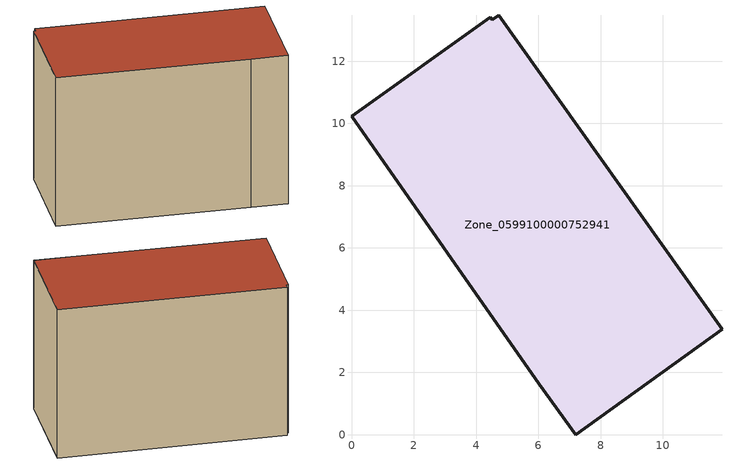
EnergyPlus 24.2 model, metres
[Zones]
Zone_0599100000752941
 floor ground (C_G): 0,10.23 4.46,13.41 4.52,13.33 4.73,13.47 11.9,3.38 7.21,0 6.04,1.62 z0
 wall outside (C_F): 6.04,1.62 7.21,0 11.9,3.38 4.73,13.47 4.52,13.33 4.46,13.41 0,10.23 6.04,1.62 z0:8.78
 roof outside (C_R): 0,10.23 6.04,1.62 7.21,0 11.9,3.38 4.73,13.47 4.52,13.33 4.46,13.41 z8.78
[BUILDING]
Pand.0599100000752941: North Axis=0; Terrain=City; Loads Convergence Tolerance Value=0.04; Temperature Convergence Tolerance Value=0.4; Solar Distribution=FullExterior; Maximum Number of Warmup Days=25; Minimum Number of Warmup Days=1
[Site:Location]
Rotterdam.The.Hague.AP_ZH_NLD Design_Conditions: Latitude=51.96; Longitude=4.45; Time Zone=1; Elevation=-4.5
[SITE:GROUNDTEMPERATURE:BUILDINGSURFACE]
18, 18, 18, 18, 18, 18, 18, 18, 18, 18, 18, 18
[MATERIAL] Thermal Absorptance=0.9; Solar Absorptance=0.7; Visible Absorptance=0.7
Name | Roughness | Thickness | Conductivity | Density | Specific Heat
G.TI.2006-2014 | MediumSmooth | 0.15 | 0.06 | 540 | 1210
F.TI.2006-2014 | Rough | 0.3 | 0.12 | 1920 | 840
R.TI.2006-2014 | MediumRough | 0.2 | 0.08 | 1500 | 1000
[CONSTRUCTION]
C_G: G.TI.2006-2014
C_F: F.TI.2006-2014
C_R: R.TI.2006-2014
[ZONE]
Zone_0599100000752941: Type=1; Multiplier=1; Ceiling Height=Autocalculate; Volume=Autocalculate; Floor Area=autocalculate; Part of Total Floor Area=Yes
[ZONEINFILTRATION:DESIGNFLOWRATE]
Infil_Zone_0599100000752941: Zone or ZoneList or Space or SpaceList=Zone_0599100000752941; Schedule=AlwaysOn; Design Flow Rate Calculation Method=Flow/Area; Flow Rate per Floor Area=0.0015; Constant Term Coefficient=1; Temperature Term Coefficient=0; Velocity Term Coefficient=0; Velocity Squared Term Coefficient=0
[HVACTEMPLATE:ZONE:IDEALLOADSAIRSYSTEM]
Zone_0599100000752941: Maximum Heating Supply Air Temperature=50; Minimum Cooling Supply Air Temperature=13; Maximum Heating Supply Air Humidity Ratio=0.0156; Minimum Cooling Supply Air Humidity Ratio=0.0077; Heating Limit=NoLimit; Cooling Limit=NoLimit; Dehumidification Control Type=ConstantSensibleHeatRatio; Cooling Sensible Heat Ratio=0.7; Dehumidification Setpoint=60; Humidification Control Type=None; Humidification Setpoint=30; Outdoor Air Method=None; Outdoor Air Flow Rate per Person=0.00944; Outdoor Air Flow Rate per Zone Floor Area=0; Outdoor Air Flow Rate per Zone=0; Demand Controlled Ventilation Type=None; Outdoor Air Economizer Type=NoEconomizer; Heat Recovery Type=None; Sensible Heat Recovery Effectiveness=0.7; Latent Heat Recovery Effectiveness=0.65
[ZONECONTROL:THERMOSTAT]
ThermostatControl_Zone_0599100000752941: Zone or ZoneList=Zone_0599100000752941; Control Type Schedule=DualSetpointControlType; Control 1=Thermostat_Zone_0599100000752941; Temperature Difference Between Cutout And Setpoint=0
[THERMOSTATSETPOINT:DUALSETPOINT]
Thermostat_Zone_0599100000752941: Heating Setpoint Temperature Schedule=HeatingSetpoint_Zone_0599100000752941; Cooling Setpoint Temperature Schedule=CoolingSetpoint_Zone_0599100000752941
[SCHEDULE:COMPACT]
HeatingSetpoint_Zone_0599100000752941: Through: 12/31, For: AllDays, Until: 24:00, 21
CoolingSetpoint_Zone_0599100000752941: Through: 12/31, For: AllDays, Until: 24:00, 24
DualSetpointControlType: Through: 12/31, For: AllDays, Until: 24:00, 4
AlwaysOn: Through: 12/31, For: AllDays, Until: 24:00, 1
